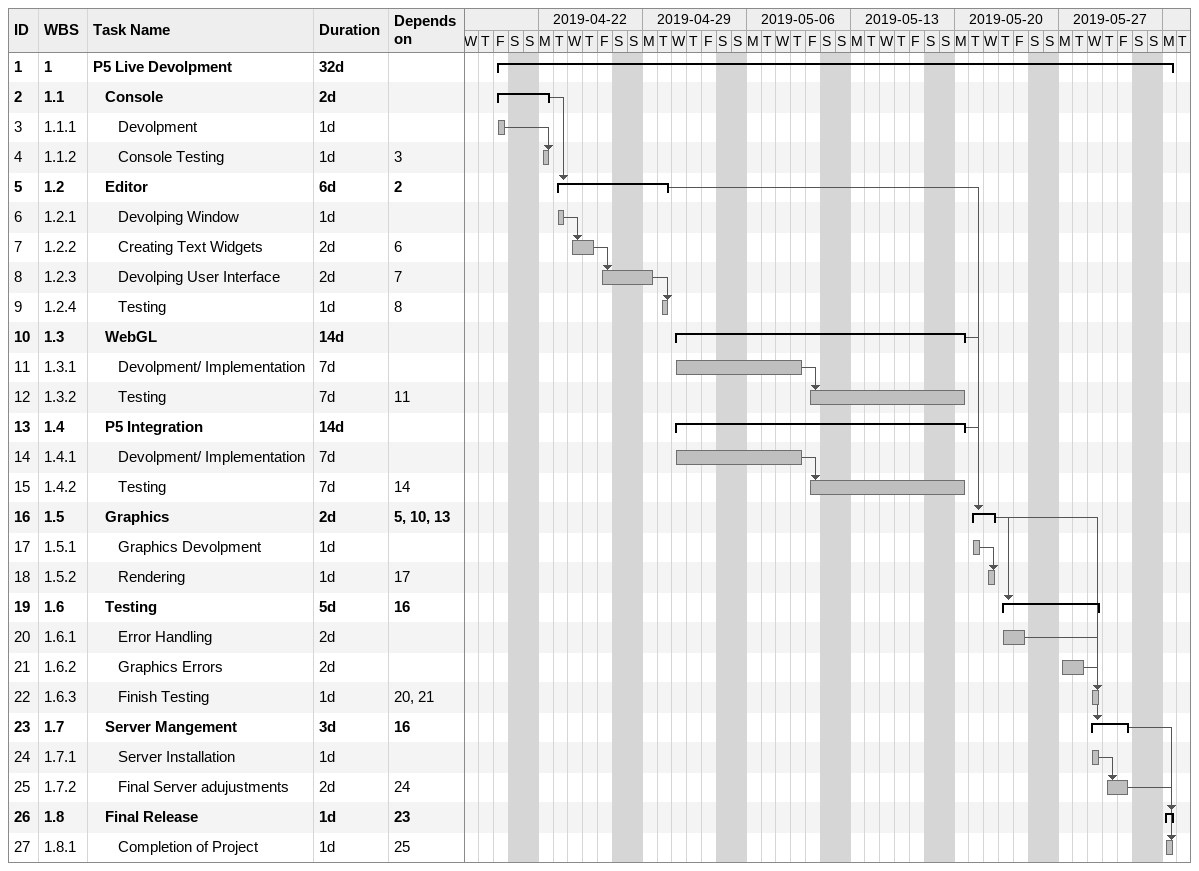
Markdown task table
| ID | WBS | Task | Duration | Start | Finish | Predecessors |
|---|---|---|---|---|---|---|
| 1 | 1 | **P5 Live Devolpment** | 32d | 2019-04-19 | 2019-06-03 |  |
| 2 | 1.1 | **Console** | 2d | 2019-04-19 | 2019-04-22 |  |
| 3 | 1.1.1 | Devolpment | 1d | 2019-04-19 | 2019-04-19 |  |
| 4 | 1.1.2 | Console Testing | 1d | 2019-04-22 | 2019-04-22 | 3 |
| 5 | 1.2 | **Editor** | 6d | 2019-04-23 | 2019-04-30 | 2 |
| 6 | 1.2.1 | Devolping Window | 1d | 2019-04-23 | 2019-04-23 |  |
| 7 | 1.2.2 | Creating Text Widgets | 2d | 2019-04-24 | 2019-04-25 | 6 |
| 8 | 1.2.3 | Devolping User Interface | 2d | 2019-04-26 | 2019-04-29 | 7 |
| 9 | 1.2.4 | Testing | 1d | 2019-04-30 | 2019-04-30 | 8 |
| 10 | 1.3 | **WebGL** | 14d | 2019-05-01 | 2019-05-20 |  |
| 11 | 1.3.1 | Devolpment/ Implementation | 7d | 2019-05-01 | 2019-05-09 |  |
| 12 | 1.3.2 | Testing | 7d | 2019-05-10 | 2019-05-20 | 11 |
| 13 | 1.4 | **P5 Integration** | 14d | 2019-05-01 | 2019-05-20 |  |
| 14 | 1.4.1 | Devolpment/ Implementation | 7d | 2019-05-01 | 2019-05-09 |  |
| 15 | 1.4.2 | Testing | 7d | 2019-05-10 | 2019-05-20 | 14 |
| 16 | 1.5 | **Graphics** | 2d | 2019-05-21 | 2019-05-22 | 5, 10, 13 |
| 17 | 1.5.1 | Graphics Devolpment | 1d | 2019-05-21 | 2019-05-21 |  |
| 18 | 1.5.2 | Rendering | 1d | 2019-05-22 | 2019-05-22 | 17 |
| 19 | 1.6 | **Testing** | 5d | 2019-05-23 | 2019-05-29 | 16 |
| 20 | 1.6.1 | Error Handling | 2d | 2019-05-23 | 2019-05-24 |  |
| 21 | 1.6.2 | Graphics Errors | 2d | 2019-05-27 | 2019-05-28 |  |
| 22 | 1.6.3 | Finish Testing | 1d | 2019-05-29 | 2019-05-29 | 20, 21 |
| 23 | 1.7 | **Server Mangement** | 3d | 2019-05-29 | 2019-05-31 | 16 |
| 24 | 1.7.1 | Server Installation | 1d | 2019-05-29 | 2019-05-29 |  |
| 25 | 1.7.2 | Final Server adujustments | 2d | 2019-05-30 | 2019-05-31 | 24 |
| 26 | 1.8 | **Final Release** | 1d | 2019-06-03 | 2019-06-03 | 23 |
| 27 | 1.8.1 | Completion of Project | 1d | 2019-06-03 | 2019-06-03 | 25 |
